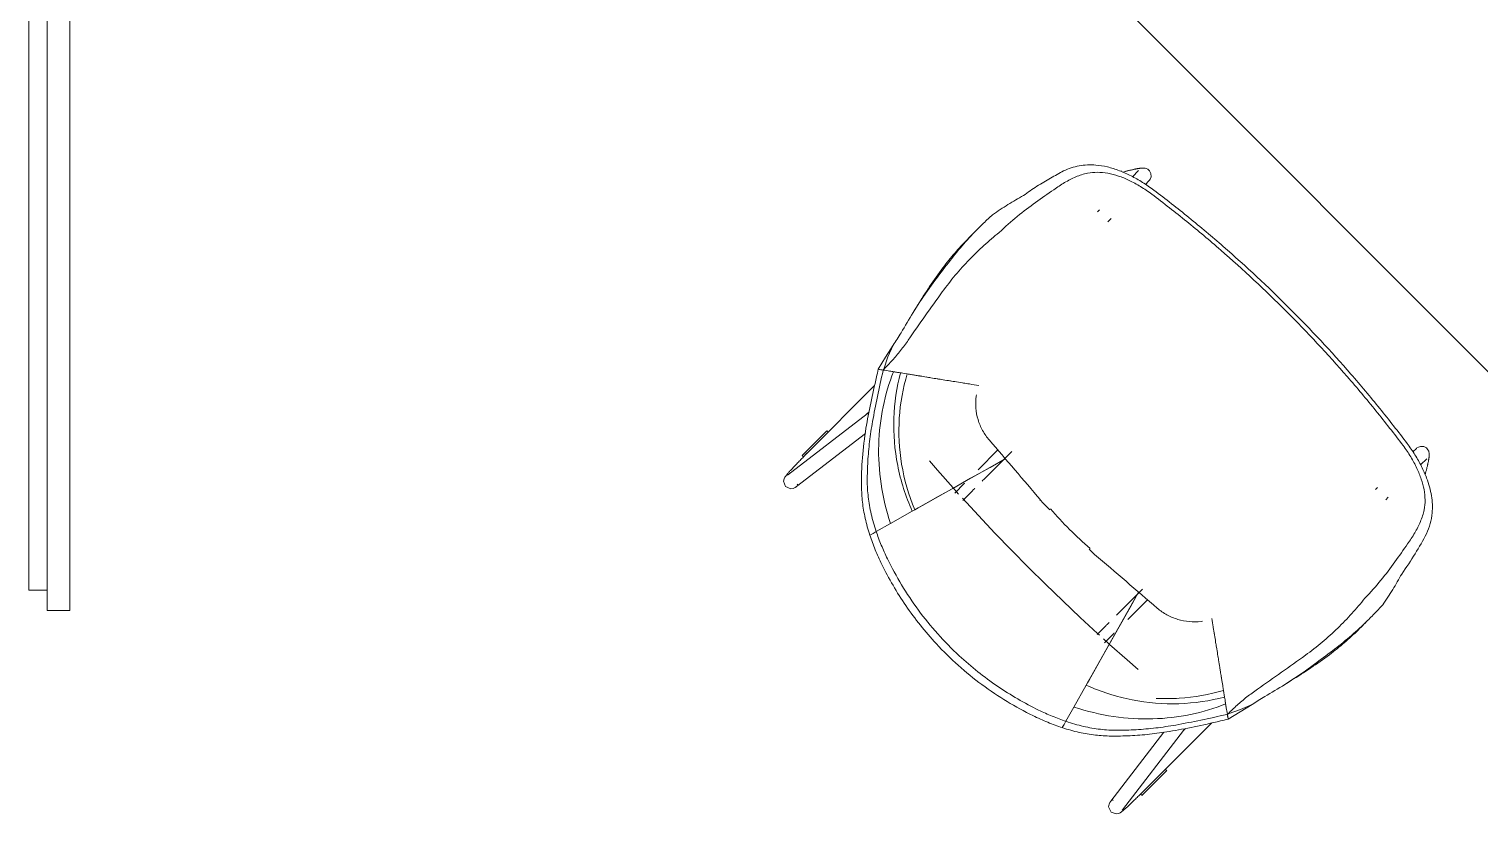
# Model space of a CAD drawing. Header units: millimetres. Extents: x 155920 to 295199, y -4084 to 97293.
# Drawn here: x 190917 to 192511, y 24361 to 25224 of the extents above; entities that cross this region are included whole.
import ezdxf

# ---------------------------------------------------------------- set-up
doc = ezdxf.new("R2010")
doc.units = ezdxf.units.MM
doc.header["$MEASUREMENT"] = 0
doc.layers.add('I-FURN', color=8, linetype='CONTINUOUS', lineweight=9)

msp = doc.modelspace()

# ---------------------------------------------------------------- linework, layer by layer
at = {"layer": 'I-FURN'}
for p, q in [((190936.5, 25964.9), (190936.5, 24584.9)), ((190961.5, 24584.9), (190961.5, 25964.9)), ((190916.5, 24607.4), (190916.5, 25942.4)), ((192126.4, 25241.1), (192621.4, 24746.1)), ((192135.5, 25070.5), (192134.9, 25070.4)), ((192136, 25070.6), (192135.5, 25070.5)), ((192136.6, 25070.7), (192136, 25070.6)), ((192137.1, 25070.7), (192136.6, 25070.7)), ((192137.6, 25070.8), (192137.1, 25070.7)), ((192138.1, 25070.9), (192137.6, 25070.8)), ((192138.5, 25070.9), (192138.1, 25070.9)), ((192139, 25071), (192138.5, 25070.9)), ((192139.5, 25071), (192139, 25071)), ((192139.9, 25071), (192139.5, 25071)), ((192140.4, 25071.1), (192139.9, 25071)), ((192140.9, 25071.1), (192140.4, 25071.1)), ((192141.4, 25071.1), (192140.9, 25071.1)), ((192142, 25071), (192141.4, 25071.1)), ((192142.7, 25071), (192142, 25071)), ((192143.5, 25070.8), (192142.7, 25071)), ((192144.6, 25070.4), (192143.5, 25070.8)), ((192146.1, 25069.7), (192144.6, 25070.4)), ((192116.7, 25068), (192116.8, 25067.5)), ((192122, 25067.4), (192118.6, 25066.5)), ((192122.2, 25067.5), (192122, 25067.4)), ((192123, 25067.7), (192122.2, 25067.5)), ((192123.7, 25067.9), (192123, 25067.7)), ((192124.4, 25068), (192123.7, 25067.9)), ((192125.1, 25068.2), (192124.4, 25068)), ((192125.8, 25068.4), (192125.1, 25068.2)), ((192126.5, 25068.6), (192125.8, 25068.4)), ((192127.2, 25068.8), (192126.5, 25068.6)), ((192127.9, 25068.9), (192127.2, 25068.8)), ((192128.6, 25069.1), (192127.9, 25068.9)), ((192129.3, 25069.2), (192128.6, 25069.1)), ((192130, 25069.4), (192129.3, 25069.2)), ((192136.1, 25068.2), (192129.4, 25061.5)), ((192130.6, 25069.5), (192130, 25069.4)), ((192131.3, 25069.7), (192130.6, 25069.5)), ((192131.9, 25069.8), (192131.3, 25069.7)), ((192132.6, 25069.9), (192131.9, 25069.8)), ((192133.2, 25070.1), (192132.6, 25069.9)), ((192133.8, 25070.2), (192133.2, 25070.1)), ((192134.4, 25070.3), (192133.8, 25070.2)), ((192134.9, 25070.4), (192134.4, 25070.3)), ((192143.6, 25053.1), (192147.4, 25056.9)), ((192148.1, 25068), (192146.1, 25069.7)), ((192148.1, 25057.6), (192147.4, 25056.9)), ((192149.6, 25064.9), (192148.1, 25068)), ((192149, 25059), (192148.1, 25057.6)), ((192149.8, 25061.4), (192149, 25059)), ((192149.6, 25064.9), (192149.8, 25061.4)), ((192093.2, 25025.3), (192091, 25023.1)), ((192102.3, 25011.8), (192106, 25015.5)), ((191958.2, 25003), (191952.2, 24997)), ((191902.2, 24933.6), (191910.4, 24944.9)), ((191895.1, 24922.9), (191902.2, 24933.6)), ((191888.2, 24912.3), (191895.1, 24922.9)), ((191858.1, 24863.2), (191850, 24849.9)), ((191856, 24850), (191860.5, 24863.5)), ((191866.2, 24876.5), (191858.1, 24863.2)), ((191860.5, 24863.5), (191866.2, 24876.5)), ((191855.4, 24849.1), (191850, 24850)), ((191855.3, 24849.1), (191850, 24850)), ((191850, 24850), (191855.4, 24849.1)), ((191855.3, 24848.6), (191855.4, 24849.1)), ((191855.4, 24849.1), (191856, 24850)), ((191860.8, 24848.2), (191866.8, 24847.3)), ((191866.8, 24847.3), (191871.1, 24846.6)), ((191846, 24832), (191772.1, 24758)), ((191871.1, 24846.6), (191874.4, 24846)), ((191874.4, 24846), (191881.8, 24844.8)), ((191957.8, 24821.8), (191957.6, 24820.3)), ((191837.7, 24801), (191750.4, 24733.8)), ((191837.2, 24800.6), (191839.9, 24803.2)), ((191837.7, 24801), (191838.9, 24801.8)), ((191760.2, 24721.1), (191835.8, 24779.4)), ((191793.6, 24782.4), (191766.4, 24755.2)), ((191793.7, 24782.4), (191795, 24781)), ((191765, 24750.9), (191765.9, 24751.9)), ((191765.9, 24751.9), (191766.9, 24752.8)), ((191767.8, 24753.8), (191766.4, 24755.1)), ((191766.9, 24752.8), (191767.9, 24753.8)), ((191772, 24758), (191767.8, 24753.8)), ((191767.9, 24753.8), (191768.9, 24754.8)), ((191768.9, 24754.8), (191769.8, 24755.8)), ((191769.8, 24755.8), (191770.8, 24756.8)), ((191770.8, 24756.8), (191771.8, 24757.8)), ((191771.8, 24757.8), (191772.1, 24758)), ((191890.1, 24695.5), (191989.6, 24751.7)), ((191981.4, 24761.3), (191959.7, 24739.6)), ((191965.9, 24728.9), (191996.7, 24759.7)), ((191989.6, 24751.7), (191972.9, 24742.2)), ((192441.4, 24762.9), (192437.7, 24759.1)), ((192442.1, 24763.5), (192441.4, 24762.9)), ((192443.6, 24764.4), (192442.1, 24763.5)), ((192446, 24765.2), (192443.6, 24764.4)), ((192449.5, 24765.1), (192446, 24765.2)), ((192446.1, 24744.9), (192452.8, 24751.6)), ((192449.5, 24765.1), (192452.5, 24763.5)), ((192452.5, 24763.5), (192454.2, 24761.6)), ((192454.2, 24761.6), (192455, 24760.1)), ((192455, 24760.1), (192455.3, 24758.9)), ((192455.1, 24751.5), (192455, 24750.9)), ((192455.2, 24752), (192455.1, 24751.5)), ((192455.3, 24752.5), (192455.2, 24752)), ((192455.3, 24758.9), (192455.5, 24758.1)), ((192455.4, 24753), (192455.3, 24752.5)), ((192455.5, 24754), (192455.4, 24753.5)), ((192455.4, 24753.5), (192455.4, 24753)), ((192455.5, 24758.1), (192455.6, 24757.4)), ((192455.6, 24754.9), (192455.5, 24754.4)), ((192455.5, 24754.4), (192455.5, 24754)), ((192455.6, 24757.4), (192455.6, 24756.8)), ((192455.6, 24756.8), (192455.6, 24756.3)), ((192455.6, 24756.3), (192455.6, 24755.8)), ((192455.6, 24755.8), (192455.6, 24755.4)), ((192455.6, 24755.4), (192455.6, 24754.9)), ((191750.2, 24735.1), (191750.7, 24735.7)), ((191750.7, 24735.7), (191751.2, 24736.3)), ((191751.2, 24736.3), (191751.8, 24736.9)), ((191751.8, 24736.9), (191752.3, 24737.5)), ((191752.3, 24737.5), (191752.9, 24738.2)), ((191752.9, 24738.2), (191753.6, 24738.9)), ((191753.6, 24738.9), (191754.2, 24739.6)), ((191754.2, 24739.6), (191754.9, 24740.3)), ((191754.9, 24740.3), (191755.6, 24741.1)), ((191755.6, 24741.1), (191756.4, 24741.9)), ((191756.4, 24741.9), (191757.1, 24742.7)), ((191757.1, 24742.7), (191757.9, 24743.6)), ((191757.9, 24743.6), (191758.7, 24744.4)), ((191758.7, 24744.4), (191759.6, 24745.3)), ((191759.6, 24745.3), (191760.4, 24746.2)), ((191760.4, 24746.2), (191761.3, 24747.1)), ((191761.3, 24747.1), (191762.2, 24748)), ((191762.2, 24748), (191763.1, 24749)), ((191763.1, 24749), (191764, 24749.9)), ((191764, 24749.9), (191765, 24750.9)), ((191906.2, 24749.3), (191915.1, 24739)), ((191915.1, 24739), (191932.3, 24719.6)), ((191972.9, 24742.2), (191951.5, 24730.2)), ((192451.1, 24734.1), (192452, 24737.5)), ((192452.2, 24738.4), (192452, 24737.7)), ((192452, 24737.7), (192452, 24737.5)), ((192452.4, 24739.1), (192452.2, 24738.4)), ((192452.6, 24739.9), (192452.4, 24739.1)), ((192452.8, 24740.6), (192452.6, 24739.9)), ((192453, 24741.3), (192452.8, 24740.6)), ((192453.1, 24742), (192453, 24741.3)), ((192453.3, 24742.7), (192453.1, 24742)), ((192453.5, 24743.4), (192453.3, 24742.7)), ((192453.6, 24744.1), (192453.5, 24743.4)), ((192453.8, 24744.8), (192453.6, 24744.1)), ((192453.9, 24745.4), (192453.8, 24744.8)), ((192454.1, 24746.1), (192453.9, 24745.4)), ((192454.2, 24746.7), (192454.1, 24746.1)), ((192454.4, 24747.4), (192454.2, 24746.7)), ((192454.5, 24748), (192454.4, 24747.4)), ((192454.6, 24748.6), (192454.5, 24748)), ((192454.7, 24749.2), (192454.6, 24748.6)), ((192454.8, 24749.8), (192454.7, 24749.2)), ((192454.9, 24750.4), (192454.8, 24749.8)), ((192455, 24750.9), (192454.9, 24750.4)), ((191745.9, 24727), (191746.4, 24729.5)), ((191748, 24721.3), (191745.9, 24727)), ((191746.4, 24729.5), (191746.9, 24730.6)), ((191746.9, 24730.6), (191747.3, 24731.3)), ((191747.3, 24731.3), (191747.6, 24731.8)), ((191747.6, 24731.8), (191748, 24732.3)), ((191748, 24732.3), (191748.3, 24732.7)), ((191748, 24721.3), (191753.8, 24718.6)), ((191748.3, 24732.7), (191748.6, 24733.2)), ((191748.6, 24733.2), (191749, 24733.7)), ((191749, 24733.7), (191749.4, 24734.1)), ((191749.4, 24734.1), (191749.8, 24734.6)), ((191749.8, 24734.6), (191750.2, 24735.1)), ((191750.2, 24733.6), (191750.4, 24733.8)), ((191750.2, 24733.6), (191750.2, 24733.6)), ((191750.4, 24733.8), (191750.4, 24733.8)), ((191756.6, 24719.1), (191757.8, 24719.6)), ((191757.8, 24719.6), (191758.5, 24720)), ((191758.5, 24720), (191759.1, 24720.3)), ((191759.1, 24720.3), (191759.5, 24720.6)), ((191759.5, 24720.6), (191760, 24721)), ((191760, 24721), (191760.2, 24721.1)), ((191760.9, 24722.9), (191761, 24723.1)), ((191761, 24723.1), (191761.2, 24723.3)), ((191761.2, 24723.3), (191761.4, 24723.6)), ((191951.5, 24730.2), (191931.9, 24719.1)), ((191932.3, 24719.6), (191938.3, 24712.9)), ((191944.3, 24724.3), (191934.1, 24714)), ((191944.3, 24724.3), (191945, 24725)), ((191965.1, 24728.1), (191964.3, 24727.2)), ((191965.9, 24728.9), (191965.1, 24728.1)), ((192398.8, 24720.2), (192396.4, 24717.8)), ((192452.1, 24732.3), (192452.6, 24732.2)), ((191753.8, 24718.6), (191756.6, 24719.1)), ((191915.2, 24709.7), (191902.3, 24702.4)), ((191931.9, 24719.1), (191915.2, 24709.7)), ((191942.4, 24708.4), (191960.1, 24689.2)), ((191943, 24705.9), (191952.8, 24715.8)), ((191953.4, 24716.4), (191952.8, 24715.8)), ((191954.1, 24717.1), (191953.4, 24716.4)), ((191954.8, 24717.8), (191954.1, 24717.1)), ((191955.6, 24718.5), (191954.8, 24717.8)), ((191956.3, 24719.3), (191955.6, 24718.5)), ((192028.3, 24706.4), (192027.5, 24706.7)), ((192407.7, 24706.5), (192410.6, 24709.4)), ((191887.3, 24694), (191863.5, 24680.6)), ((191863.5, 24680.6), (191887.3, 24694)), ((191890.1, 24695.5), (191887.3, 24694)), ((191887.3, 24694), (191890.1, 24695.5)), ((191893.7, 24697.6), (191890.1, 24695.5)), ((191902.3, 24702.4), (191893.7, 24697.6)), ((191960.1, 24689.2), (191978.1, 24670)), ((191844.2, 24669.7), (191847.7, 24671.7)), ((191844.2, 24669.7), (191847.7, 24671.7)), ((191863.5, 24680.6), (191847.7, 24671.7)), ((191847.7, 24671.7), (191863.5, 24680.6)), ((191840.7, 24667.8), (191844.2, 24669.7)), ((191840.7, 24667.8), (191844.2, 24669.7)), ((191978.1, 24670), (191996.4, 24651.1)), ((191996.4, 24651.1), (192015, 24632.3)), ((192015, 24632.3), (192033.7, 24613.7)), ((192033.7, 24613.7), (192052.7, 24595.4)), ((192140.5, 24608.4), (192113.4, 24581.4)), ((190936.5, 24607.4), (190916.5, 24607.4)), ((192052.7, 24595.4), (192071.8, 24577.4)), ((192136.2, 24605.1), (192080.1, 24505.5)), ((192124.2, 24575.1), (192145.9, 24596.8)), ((192126.8, 24588.4), (192136.2, 24605.1)), ((190936.5, 24584.9), (190961.5, 24584.9)), ((192071.8, 24577.4), (192091, 24559.6)), ((192111.9, 24579.8), (192112.7, 24580.6)), ((192112.7, 24580.6), (192113.4, 24581.4)), ((192114.7, 24566.9), (192126.8, 24588.4)), ((192100.4, 24568.3), (192090.5, 24558.4)), ((192100.4, 24568.3), (192101, 24569)), ((192101, 24569), (192101.7, 24569.7)), ((192101.7, 24569.7), (192102.4, 24570.4)), ((192102.4, 24570.4), (192103.2, 24571.1)), ((192103.2, 24571.1), (192103.9, 24571.9)), ((192103.7, 24547.4), (192114.7, 24566.9)), ((192109.4, 24560.4), (192108.8, 24559.8)), ((192204.9, 24573), (192206.4, 24573.3)), ((192381.6, 24567.7), (192387.5, 24573.6)), ((192091, 24559.6), (192093, 24557.9)), ((192094.3, 24530.7), (192103.7, 24547.4)), ((192104.2, 24547.7), (192097.5, 24553.8)), ((192098.6, 24549.5), (192108.8, 24559.8)), ((192123.6, 24530.6), (192104.2, 24547.7)), ((192087, 24517.7), (192094.3, 24530.7)), ((192135.6, 24520.1), (192123.6, 24530.6)), ((192082.2, 24509.2), (192087, 24517.7)), ((192318.1, 24517.7), (192307.5, 24510.5)), ((192329.4, 24525.9), (192318.1, 24517.7)), ((192065.1, 24478.9), (192078.6, 24502.8)), ((192078.6, 24502.8), (192065.1, 24478.9)), ((192078.6, 24502.8), (192080.1, 24505.5)), ((192080.1, 24505.5), (192078.6, 24502.8)), ((192080.1, 24505.5), (192082.2, 24509.2)), ((192229.4, 24497.2), (192230.6, 24489.8)), ((192307.5, 24510.5), (192296.8, 24503.7)), ((192230.6, 24489.8), (192231.1, 24486.6)), ((192231.1, 24486.6), (192231.8, 24482.3)), ((192231.8, 24482.3), (192232.8, 24476.2)), ((192247.7, 24473.5), (192261, 24481.7)), ((192261, 24481.7), (192248.1, 24476)), ((192056.3, 24463.2), (192065.1, 24478.9)), ((192065.1, 24478.9), (192056.3, 24463.2)), ((192233.7, 24470.8), (192233.2, 24470.7)), ((192233.7, 24470.8), (192234.6, 24471.4)), ((192234.5, 24465.5), (192233.7, 24470.8)), ((192234.4, 24466.1), (192233.7, 24470.8)), ((192233.7, 24470.8), (192234.5, 24465.5)), ((192234.4, 24465.4), (192247.7, 24473.5)), ((192248.1, 24476), (192234.6, 24471.4)), ((192054.3, 24459.7), (192052.3, 24456.2)), ((192054.3, 24459.7), (192052.3, 24456.2)), ((192056.3, 24463.2), (192054.3, 24459.7)), ((192056.3, 24463.2), (192054.3, 24459.7)), ((192163.8, 24451.2), (192105.7, 24375.6)), ((192118.3, 24365.9), (192185.6, 24453.1)), ((192142.6, 24387.5), (192216.6, 24461.5)), ((192187.8, 24455.3), (192185.1, 24452.6)), ((192185.6, 24453.1), (192186.3, 24454.3)), ((192139.7, 24381.8), (192167, 24409.1)), ((192165.6, 24410.5), (192166.9, 24409.1)), ((192138.3, 24383.2), (192142.6, 24387.5)), ((192139.4, 24384.3), (192140.4, 24385.3)), ((192140.4, 24385.3), (192141.4, 24386.3)), ((192141.4, 24386.3), (192142.4, 24387.3)), ((192142.4, 24387.3), (192142.6, 24387.5)), ((192103.2, 24369.3), (192103.6, 24372)), ((192105.8, 24363.5), (192103.2, 24369.3)), ((192103.6, 24372), (192104.1, 24373.3)), ((192104.1, 24373.3), (192104.5, 24374)), ((192104.5, 24374), (192104.9, 24374.5)), ((192104.9, 24374.5), (192105.2, 24375)), ((192105.2, 24375), (192105.5, 24375.4)), ((192105.5, 24375.4), (192105.7, 24375.6)), ((192107.5, 24376.4), (192107.6, 24376.5)), ((192107.6, 24376.5), (192107.9, 24376.7)), ((192107.9, 24376.7), (192108.2, 24376.9)), ((192122.7, 24368.4), (192123.4, 24369)), ((192123.4, 24369), (192124.2, 24369.7)), ((192124.2, 24369.7), (192124.9, 24370.4)), ((192124.9, 24370.4), (192125.7, 24371.1)), ((192125.7, 24371.1), (192126.5, 24371.8)), ((192126.5, 24371.8), (192127.3, 24372.6)), ((192127.3, 24372.6), (192128.1, 24373.4)), ((192128.1, 24373.4), (192129, 24374.2)), ((192129, 24374.2), (192129.8, 24375)), ((192129.8, 24375), (192130.7, 24375.9)), ((192130.7, 24375.9), (192131.7, 24376.8)), ((192131.7, 24376.8), (192132.6, 24377.7)), ((192132.6, 24377.7), (192133.5, 24378.6)), ((192133.5, 24378.6), (192134.5, 24379.5)), ((192134.5, 24379.5), (192135.4, 24380.4)), ((192135.4, 24380.4), (192136.4, 24381.4)), ((192136.4, 24381.4), (192137.4, 24382.3)), ((192137.4, 24382.3), (192138.4, 24383.3)), ((192139.7, 24381.9), (192138.3, 24383.2)), ((192138.4, 24383.3), (192139.4, 24384.3)), ((192105.8, 24363.5), (192111.5, 24361.4)), ((192111.5, 24361.4), (192114, 24361.8)), ((192114, 24361.8), (192115.2, 24362.3)), ((192115.2, 24362.3), (192115.9, 24362.7)), ((192115.9, 24362.7), (192116.4, 24363.1)), ((192116.4, 24363.1), (192116.9, 24363.4)), ((192116.9, 24363.4), (192117.3, 24363.7)), ((192117.3, 24363.7), (192117.7, 24364.1)), ((192117.7, 24364.1), (192118.2, 24364.4)), ((192118.1, 24365.6), (192118.2, 24365.7)), ((192118.2, 24365.7), (192118.3, 24365.8)), ((192118.2, 24364.4), (192118.7, 24364.8)), ((192118.3, 24365.8), (192118.3, 24365.9)), ((192118.7, 24364.8), (192119.2, 24365.2)), ((192119.2, 24365.2), (192119.7, 24365.7)), ((192119.7, 24365.7), (192120.3, 24366.2)), ((192120.3, 24366.2), (192120.8, 24366.7)), ((192120.8, 24366.7), (192121.4, 24367.2)), ((192121.4, 24367.2), (192122.1, 24367.8)), ((192122.1, 24367.8), (192122.7, 24368.4))]:
    msp.add_line(p, q, dxfattribs=at)
msp.add_arc((192325.4, 24940.8), 376.1, 220.4707, 229.8741, dxfattribs=at)
for centre, major_axis, ratio, start_param, end_param in [((196414.6, 22141.4), (-3756.6, 3756.6), 0.981627, 0.240335, 0.245277), ((196171, 23195.8), (-4235.4, -4235.4), 0.743145, 5.018195, 5.020176), ((191349, 24809.8), (-411.5, -411.5), 0.743145, 2.271868, 2.288409), ((189526, 29030), (-3756.6, 3756.6), 0.981627, 2.896316, 2.901258), ((190580.3, 28786.4), (-4235.4, -4235.4), 0.743145, 1.263009, 1.26499), ((192194.3, 23964.5), (-411.5, -411.5), 0.743145, 3.994777, 4.011317)]:
    msp.add_ellipse(centre, major_axis=major_axis, ratio=ratio, start_param=start_param, end_param=end_param, dxfattribs=at)
for points, knots in [([(192115, 25068.1), (192110.6, 25069.8), (192101.9, 25072.6), (192086.9, 25075), (192073.6, 25074.3), (192062, 25071.4), (192056.5, 25069.2), (192053.7, 25067.9)], [0, 0, 0, 0, 0.2, 0.4, 0.7, 0.85, 1, 1, 1, 1]), ([(192426.8, 24766.1), (192417.1, 24779), (192397.2, 24804.6), (192355.2, 24854.6), (192299.2, 24914.6), (192239.1, 24970.7), (192189.1, 25012.6), (192163.6, 25032.5), (192150.7, 25042.2)], [-1, -1, -1, -1, -0.875, -0.75, -0.5, -0.25, -0.125, 0, 0, 0, 0]), ([(192152.9, 25046.7), (192165.9, 25037), (192191.6, 25016.9), (192242, 24974.5), (192302.6, 24918), (192359.1, 24857.5), (192401.4, 24807.1), (192421.5, 24781.4), (192431.3, 24768.4)], [-1, -1, -1, -1, -0.875, -0.75, -0.5, -0.25, -0.125, 0, 0, 0, 0]), ([(191881.8, 24844.8), (191882.3, 24844.8), (191884, 24844.5), (191888, 24843.8), (191891.3, 24843.3), (191892.8, 24843.1)], [-1, -1, -1, -1, -0.8928571, -0.7857143, -0.7142857, -0.7142857, -0.7142857, -0.7142857]), ([(191896.2, 24842.5), (191895.8, 24842.6), (191894.5, 24842.8), (191893.3, 24843), (191892.6, 24843.1)], [0.65678994, 0.65678994, 0.65678994, 0.65678994, 0.67857143, 0.71428571, 0.71428571, 0.71428571, 0.71428571]), ([(192452.7, 24730.5), (192454, 24727.2), (192456.1, 24720.6), (192459, 24707.7), (192459.5, 24694.1), (192456.9, 24680.2), (192454.1, 24672.8), (192452.4, 24669.2)], [-1, -1, -1, -1, -0.85, -0.7, -0.4, -0.2, 0, 0, 0, 0]), ([(191860.1, 24641.6), (191864.8, 24632), (191875.2, 24612.9), (191893.6, 24585.2), (191914.9, 24559.1), (191943.3, 24530), (191973.3, 24506.2), (192003.2, 24487.5), (192018.5, 24479.3), (192026.2, 24475.6)], [-1, -1, -1, -1, -0.861111, -0.722222, -0.583333, -0.444444, -0.222222, -0.111111, 0, 0, 0, 0]), ([(192020, 24469.4), (192010.4, 24474.1), (191991.4, 24484.5), (191963.7, 24503), (191937.6, 24524.3), (191908.6, 24552.8), (191884.7, 24582.7), (191865.9, 24612.5), (191857.7, 24627.8), (191853.9, 24635.5)], [-1, -1, -1, -1, -0.861111, -0.722222, -0.583333, -0.444444, -0.222222, -0.111111, 0, 0, 0, 0]), ([(192218.1, 24567), (192218.3, 24565.6), (192218.8, 24562.9), (192219.2, 24560.2), (192219.4, 24558.9)], [-0.93070121, -0.93070121, -0.93070121, -0.93070121, -0.89285714, -0.85714286, -0.85714286, -0.85714286, -0.85714286]), ([(192219.2, 24560.1), (192219.6, 24557.4), (192220.1, 24554.6), (192220.6, 24551.8), (192220.6, 24551.5)], [-0.85714286, -0.85714286, -0.85714286, -0.85714286, -0.78571429, -0.77790979, -0.77790979, -0.77790979, -0.77790979]), ([(192220.6, 24551.5), (192220.6, 24551.4), (192220.9, 24549.5), (192221.3, 24547), (192221.7, 24544.5), (192221.8, 24543.9)], [-0.78716796, -0.78716796, -0.78716796, -0.78716796, -0.78571429, -0.73214286, -0.71428571, -0.71428571, -0.71428571, -0.71428571]), ([(192155.6, 24488.4), (192164.1, 24488), (192189.4, 24488.1), (192213.8, 24492.6), (192229.4, 24497.2)], [0.4999878, 0.4999878, 0.4999878, 0.4999878, 0.6666667, 1, 1, 1, 1])]:
    msp.add_open_spline(points, degree=3, knots=knots, dxfattribs=at)
for points in [[(192053.7, 25067.9), (192049, 25065.4), (192039.3, 25060), (192024.4, 25051.2), (192014.5, 25044.4), (192009.5, 25040.8)], [(192042.8, 25047.1), (192046.7, 25050), (192054.7, 25055.3), (192067, 25061.7), (192075.7, 25064.5), (192080.1, 25065.5)], [(192080.1, 25065.5), (192083.6, 25066.1), (192090.8, 25066.7), (192102.2, 25065.6), (192113.9, 25062.6), (192121.7, 25059.4), (192125.6, 25057.5)], [(192152.9, 25046.7), (192148.8, 25049.8), (192140.5, 25055.5), (192127.8, 25062.7), (192119.3, 25066.5), (192115, 25068.1)], [(192125.6, 25057.5), (192129.9, 25055.5), (192138.3, 25050.9), (192146.6, 25045.3), (192150.7, 25042.2)], [(192009.5, 25040.8), (192003.9, 25037.7), (191992.5, 25031.1), (191981.2, 25023.7), (191975.6, 25019.8)], [(191982.8, 25000.2), (191989.4, 25006.4), (192002.7, 25018.2), (192023, 25033.6), (192036.2, 25042.8), (192042.8, 25047.1)], [(191956, 25000.8), (191959.3, 25004.1), (191965.8, 25010.6), (191972.3, 25016.8), (191975.6, 25019.8)], [(191910.4, 24944.9), (191915.3, 24951.5), (191925.1, 24964.6), (191940.1, 24983.6), (191950.5, 24995.3), (191956, 25000.8)], [(191920.4, 24934.9), (191925, 24941.3), (191934.5, 24953.6), (191949.9, 24970.6), (191966.1, 24986.2), (191977.2, 24995.7), (191982.8, 25000.2)], [(191949.7, 24994.5), (191944.9, 24989.7), (191935.7, 24979.8), (191926.9, 24969.2), (191922.7, 24963.7)], [(191956, 25000.8), (191953.9, 24998.7), (191951.8, 24996.6), (191949.7, 24994.5)], [(191922.7, 24963.7), (191917.7, 24957.2), (191908.1, 24943.6), (191898.9, 24929.4), (191894.4, 24922.2)], [(191883, 24882.1), (191889.1, 24891), (191901.5, 24908.7), (191914.1, 24926.2), (191920.4, 24934.9)], [(191856, 24850), (191859.2, 24853.1), (191865.5, 24859.6), (191874.5, 24870.4), (191880.2, 24878.1), (191883, 24882.1)], [(191875, 24890.1), (191873.6, 24887.8), (191870.8, 24883.2), (191867.8, 24878.7), (191866.2, 24876.5)], [(191843.7, 24792.5), (191845.4, 24801.5), (191849, 24819.9), (191853.1, 24838.9), (191855.3, 24848.6)], [(191866.8, 24847.3), (191857, 24822.7), (191845.5, 24768.2), (191853.9, 24709.3), (191863.5, 24680.6)], [(191850, 24850), (191852.1, 24849.6), (191853.9, 24849.4), (191855.3, 24849.1)], [(191862.3, 24848), (191860.4, 24848.3), (191858.1, 24848.7), (191855.4, 24849.1)], [(191866.8, 24847.3), (191865.7, 24847.4), (191864.2, 24847.7), (191862.3, 24848)], [(191871.1, 24846.6), (191869.9, 24846.8), (191868.5, 24847), (191866.8, 24847.3)], [(191848.2, 24841.5), (191845.8, 24831.8), (191841.5, 24812.7), (191838, 24794.3), (191836.5, 24785.3)], [(191874.4, 24846), (191870.1, 24829.9), (191865.2, 24796.2), (191869.3, 24744.2), (191880.1, 24710.3), (191887.3, 24694)], [(191874.4, 24846), (191873.5, 24846.2), (191872.4, 24846.4), (191871.1, 24846.6)], [(191881.8, 24844.8), (191877.1, 24829.3), (191871.2, 24796.7), (191873.7, 24745.6), (191883.3, 24711.9), (191890.1, 24695.5)], [(191875.5, 24845.9), (191875.1, 24845.9), (191874.8, 24846), (191874.4, 24846)], [(191896.3, 24842.5), (191898.3, 24842.2), (191900.5, 24841.8), (191902.9, 24841.4)], [(191907.9, 24840.6), (191906, 24840.9), (191904.2, 24841.2), (191902.5, 24841.5)], [(191907.9, 24840.6), (191910.2, 24840.2), (191912.7, 24839.8), (191915.3, 24839.4)], [(191921.2, 24838.5), (191919, 24838.8), (191916.8, 24839.2), (191914.6, 24839.5)], [(191921.2, 24838.5), (191923.9, 24838), (191926.6, 24837.6), (191929.3, 24837.1)], [(191936, 24836.1), (191933.5, 24836.5), (191930.9, 24836.9), (191928.5, 24837.3)], [(191936, 24836.1), (191938.8, 24835.6), (191941.7, 24835.1), (191944.6, 24834.7)], [(191950.2, 24833.8), (191947.9, 24834.1), (191945.7, 24834.5), (191943.5, 24834.8)], [(191950.2, 24833.8), (191953.6, 24833.2), (191957.1, 24832.6), (191960.6, 24832.1)], [(191957.6, 24820.3), (191957, 24816), (191956.8, 24807.3), (191959.2, 24794.5), (191964.3, 24782.5), (191969.2, 24775.4), (191972.1, 24772.1)], [(191836.5, 24785.3), (191834.7, 24774.3), (191832.1, 24752.7), (191831.4, 24731.6), (191831.6, 24721.3)], [(191837.9, 24727.6), (191837.9, 24734.7), (191838.3, 24748.8), (191840.2, 24770.4), (191842.4, 24785.1), (191843.7, 24792.5)], [(191972.1, 24772.1), (191981.4, 24761.3), (192000.2, 24739.5), (192018.9, 24717.4), (192028.3, 24706.4)], [(192431.3, 24768.4), (192434.4, 24764.3), (192440.1, 24756), (192447.3, 24743.2), (192451, 24734.7), (192452.7, 24730.5)], [(192442.1, 24741.1), (192440, 24745.4), (192435.5, 24753.8), (192429.9, 24762.1), (192426.8, 24766.1)], [(192450.1, 24695.5), (192450.7, 24699.1), (192451.3, 24706.3), (192450.2, 24717.7), (192447.1, 24729.3), (192443.9, 24737.1), (192442.1, 24741.1)], [(191831.6, 24721.3), (191831.6, 24715.7), (191832.3, 24704.2), (191835.3, 24686.2), (191838.7, 24674), (191840.7, 24667.8)], [(191847.7, 24671.7), (191845.5, 24678.2), (191841.8, 24691), (191838.6, 24709.8), (191837.9, 24721.8), (191837.9, 24727.6)], [(192027.5, 24706.7), (192031.1, 24703), (192034.8, 24699.4), (192038.4, 24695.7)], [(192431.7, 24658.2), (192434.6, 24662.1), (192439.9, 24670.1), (192446.2, 24682.5), (192449, 24691.1), (192450.1, 24695.5)], [(191847.7, 24671.7), (191849.4, 24666.7), (191853.1, 24656.8), (191857.7, 24646.7), (191860.1, 24641.6)], [(191853.9, 24635.5), (191851.3, 24640.9), (191846.4, 24651.7), (191842.5, 24662.4), (191840.7, 24667.8)], [(192384.8, 24598.3), (192391, 24604.9), (192402.8, 24618.1), (192418.2, 24638.4), (192427.4, 24651.7), (192431.7, 24658.2)], [(192452.4, 24669.2), (192448.7, 24662), (192440.5, 24647.3), (192430.6, 24632.5), (192425.3, 24625)], [(192081.9, 24652.3), (192083.8, 24650.4), (192085.7, 24648.4), (192087.7, 24646.5)], [(192087.7, 24646.5), (192099.3, 24636.6), (192122.4, 24617), (192145.3, 24597.3), (192156.7, 24587.5)], [(192425.3, 24625), (192422.2, 24619.3), (192415.6, 24607.9), (192408.3, 24596.7), (192404.4, 24591)], [(192319.5, 24535.8), (192325.8, 24540.4), (192338.1, 24550), (192355.2, 24565.4), (192370.7, 24581.6), (192380.3, 24592.7), (192384.8, 24598.3)], [(192156.7, 24587.5), (192159.9, 24584.7), (192167.1, 24579.7), (192179.1, 24574.7), (192191.9, 24572.2), (192200.6, 24572.4), (192204.9, 24573)], [(192216.6, 24576.1), (192217.1, 24573), (192217.6, 24570), (192218.1, 24567)], [(192404.4, 24591), (192401.4, 24587.8), (192395.1, 24581.2), (192388.7, 24574.7), (192385.4, 24571.5)], [(192385.4, 24571.5), (192379.9, 24566), (192368.1, 24555.5), (192349.2, 24540.5), (192336.1, 24530.8), (192329.4, 24525.9)], [(192348.3, 24538.1), (192353.7, 24542.4), (192364.3, 24551.1), (192374.3, 24560.4), (192379.1, 24565.1)], [(192379.1, 24565.1), (192381.2, 24567.2), (192383.3, 24569.3), (192385.4, 24571.4)], [(192221.7, 24544.8), (192222.1, 24542), (192222.6, 24539.3), (192223, 24536.7)], [(192223, 24536.7), (192223.4, 24534.4), (192223.7, 24532.2), (192224.1, 24530.1)], [(192224, 24530.7), (192224.4, 24527.8), (192224.9, 24525), (192225.3, 24522.4)], [(192266.7, 24498.5), (192275.6, 24504.6), (192293.2, 24517), (192310.7, 24529.5), (192319.5, 24535.8)], [(192306.7, 24509.8), (192313.9, 24514.3), (192328.2, 24523.5), (192341.7, 24533.1), (192348.3, 24538.1)], [(192225.3, 24522.4), (192225.6, 24520.9), (192225.8, 24519.4), (192226, 24517.9)], [(192226, 24518.3), (192226.4, 24516), (192226.7, 24513.8), (192227, 24511.8)], [(192078.6, 24502.8), (192094.8, 24495.5), (192128.7, 24484.8), (192180.7, 24480.6), (192214.4, 24485.6), (192230.6, 24489.8)], [(192227.1, 24511.7), (192227.3, 24510.4), (192227.5, 24509.2), (192227.6, 24508)], [(192227.6, 24508.2), (192228.1, 24505.3), (192228.9, 24500.4), (192229.3, 24497.9), (192229.4, 24497.2)], [(192234.6, 24471.4), (192237.6, 24474.6), (192244.1, 24480.9), (192255, 24490), (192262.7, 24495.7), (192266.7, 24498.5)], [(192065.1, 24478.9), (192093.8, 24469.3), (192152.8, 24460.9), (192207.2, 24472.5), (192231.8, 24482.3)], [(192230.6, 24489.8), (192230.7, 24488.9), (192230.9, 24487.9), (192231.1, 24486.6)], [(192231.1, 24486.6), (192231.3, 24485.3), (192231.6, 24483.9), (192231.8, 24482.3)], [(192231.8, 24482.3), (192232, 24481.2), (192232.2, 24479.7), (192232.5, 24477.8)], [(192274.7, 24490.5), (192272.3, 24489.1), (192267.7, 24486.2), (192263.2, 24483.2), (192261, 24481.7)], [(192052.3, 24456.2), (192047, 24457.9), (192036.3, 24461.9), (192025.4, 24466.8), (192020, 24469.4)], [(192026.2, 24475.6), (192031.2, 24473.1), (192041.3, 24468.6), (192051.3, 24464.9), (192056.3, 24463.2)], [(192233.2, 24470.7), (192223.5, 24468.5), (192204.4, 24464.4), (192186, 24460.8), (192177, 24459.1)], [(192232.5, 24477.8), (192232.9, 24475.8), (192233.2, 24473.5), (192233.7, 24470.8)], [(192234.4, 24466.1), (192234.1, 24467.9), (192233.9, 24469.6), (192233.7, 24470.8)], [(192052.3, 24456.2), (192058.5, 24454.1), (192070.8, 24450.7), (192088.7, 24447.8), (192100.2, 24447), (192105.8, 24447)], [(192112.2, 24453.4), (192106.3, 24453.3), (192094.3, 24454.1), (192075.5, 24457.2), (192062.7, 24461), (192056.3, 24463.2)], [(192105.8, 24447), (192112.8, 24446.9), (192126.8, 24447.2), (192148.1, 24448.8), (192162.6, 24450.8), (192169.9, 24452)], [(192177, 24459.1), (192169.6, 24457.8), (192155, 24455.6), (192133.4, 24453.8), (192119.2, 24453.3), (192112.2, 24453.4)], [(192169.9, 24452), (192178.8, 24453.5), (192197.1, 24456.9), (192216.3, 24461.2), (192226.1, 24463.6)]]:
    msp.add_open_spline(points, degree=3, dxfattribs=at)

doc.saveas('drawing.dxf')
